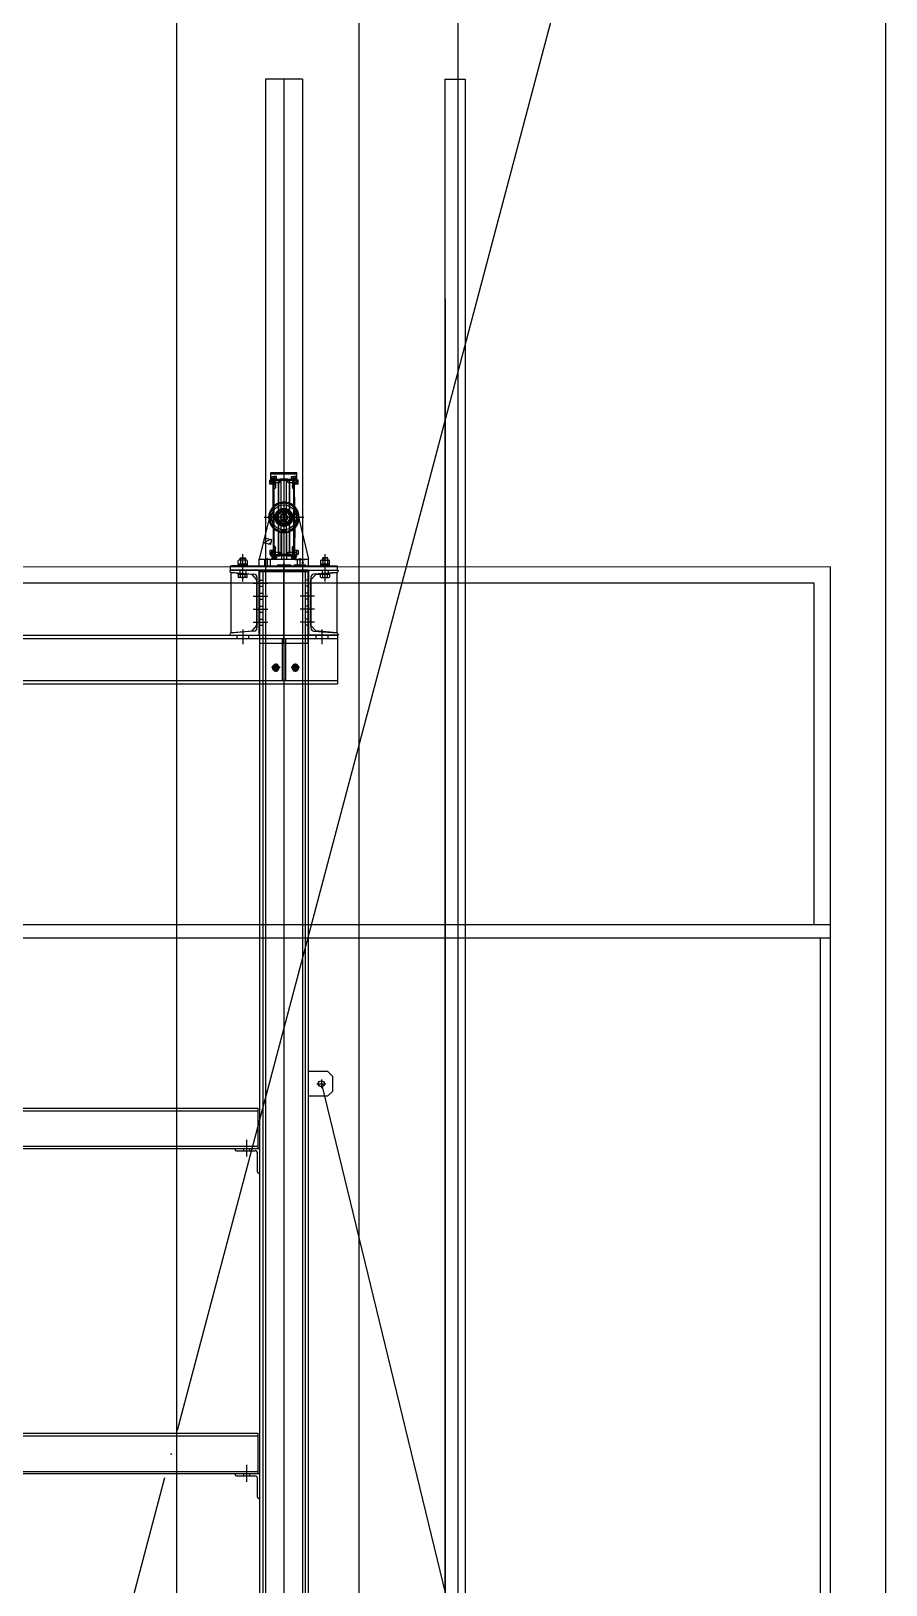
# Model space of a CAD drawing. Header units: millimetres. Extents: x 0 to 356400, y 0 to 68257.
# Drawn here: x 290612 to 293238, y 41548 to 46326 of the extents above; entities that cross this region are included whole.
import ezdxf

# ---------------------------------------------------------------- set-up
doc = ezdxf.new("R2010")
doc.units = ezdxf.units.MM
doc.header["$LTSCALE"] = 75
doc.linetypes.add('주단면도-1$0$CEN', pattern=[62, 60, -1, 0, -1])
for name, color, linetype in [('8', 8, 'Continuous'), ('주단면도-1$0$A-FLOR-OPEN-BELO', 6, '주단면도-1$0$CEN'), ('주단면도-1$0$A-ST-CONC', 2, 'Continuous')]:
    doc.layers.add(name, color=color, linetype=linetype)

# ---------------------------------------------------------------- blocks, each defined once
blk = doc.blocks.new('G$C90CD5245')
at = {"layer": '8', "linetype": 'Continuous'}
for p, q in [((4970.4, 22527.3), (4970.4, 7088.8, -51500)), ((5530.3, 22490.3, 0), (5530.3, 1241.5, -51449.9)), ((5835.3, 1222.8, -51500), (5835.3, 22490.3, 0)), ((5530.3, 22390.3, 0), (5530.3, 1241.5, 0)), ((5835.3, 1241.5, 0), (5835.3, 22390.3, 0)), ((5243.4, 17819.4, -51500), (5243.4, 12179.5, -51500)), ((5357.4, 17819.4, -51500), (5243.4, 17819.4, -51500)), ((5300.4, 17819.4, -51500), (5300.4, 12179.5, -51500)), ((5357.4, 17819.4, -51500), (5357.4, 12179.5, -51500)), ((5795.3, 17819.4, -51500), (5795.3, 10379.9, -51500)), ((5795.3, 17819.4, -51500), (5857.3, 17819.4, -51500)), ((5857.3, 17819.4, -51500), (5857.3, 10379.9, -51500)), ((5243.6, 17143.3, -51500), (5243.6, 208.6, -51500)), ((5300.6, 17143.3, -51500), (5300.6, 208.6, -51500)), ((5357.6, 17143.3, -51500), (5357.6, 208.6, -51500)), ((5795.4, 17143.3, -51500), (5795.4, 259.3, -51500)), ((5857.4, 17143.3, -51500), (5857.4, 259.3, -51500)), ((5256.7, 16573.6, -51500), (5256.9, 16585.6, -51500)), ((5260.4, 16585.6, -51500), (5256.9, 16585.6, -51500)), ((5260.4, 16589.4, -51500), (5260.4, 16609.4, -51500)), ((5260.4, 16609.4, -51500), (5340.4, 16609.4, -51500)), ((5260.4, 16605.6, -51500), (5340.4, 16605.6, -51500)), ((5260.4, 16578.6, -51500), (5260.4, 16589.4, -51500)), ((5260.4, 16589.4, -51500), (5287.9, 16589.4, -51500)), ((5261.9, 16585.6, -51500), (5260.4, 16585.6, -51500)), ((5260.4, 16585.6, -51500), (5287.9, 16585.6, -51500)), ((5270.4, 16590.4, -51500), (5261.9, 16590.4, -51500)), ((5261.9, 16589.4, -51500), (5261.9, 16590.4, -51500)), ((5270.4, 16589.4, -51500), (5261.9, 16589.4, -51500)), ((5270.3, 16585.6, -51500), (5261.9, 16585.6, -51500)), ((5261.9, 16585.6, -51500), (5261.9, 16578.6, -51500)), ((5263.5, 16592.4, -51500), (5263.5, 16597.4, -51500)), ((5263.5, 16597.4, -51500), (5270.4, 16597.4, -51500)), ((5263.5, 16592.4, -51500), (5270.4, 16592.4, -51500)), ((5263.7, 16590.4, -51500), (5263.7, 16592.4, -51500)), ((5265.4, 16585.6, -51500), (5265.4, 16589.4, -51500)), ((5266.4, 16589.4, -51500), (5266.4, 16573.6, -51500)), ((5266.4, 16585.6, -51500), (5266.4, 16573.6, -51500)), ((5267.4, 16585.6, -51500), (5267.4, 16573.6, -51500)), ((5270.4, 16585.6, -51500), (5270.3, 16585.6, -51500)), ((5270.3, 16585.6, -51500), (5270.3, 16578.6, -51500)), ((5270.4, 16592.4, -51500), (5270.4, 16597.4, -51500)), ((5270.4, 16592.4, -51500), (5270.4, 16597.4, -51500)), ((5277.4, 16597.4, -51500), (5270.4, 16597.4, -51500)), ((5270.4, 16569.3, -51500), (5270.4, 16594.5, -51500)), ((5277.4, 16592.4, -51500), (5270.4, 16592.4, -51500)), ((5278.9, 16590.4, -51500), (5270.4, 16590.4, -51500)), ((5278.9, 16589.4, -51500), (5270.4, 16589.4, -51500)), ((5270.4, 16578.6, -51500), (5270.4, 16585.6, -51500)), ((5270.4, 16585.6, -51500), (5283.4, 16585.6, -51500)), ((5273.4, 16585.6, -51500), (5273.4, 16572.5, -51500)), ((5274.4, 16589.4, -51500), (5274.4, 16572.4, -51500)), ((5274.4, 16585.6, -51500), (5274.4, 16572.6, -51500)), ((5275.4, 16585.6, -51500), (5275.4, 16589.4, -51500)), ((5277.2, 16590.4, -51500), (5277.2, 16592.4, -51500)), ((5277.4, 16592.4, -51500), (5277.4, 16597.4, -51500)), ((5278.9, 16589.4, -51500), (5278.9, 16590.4, -51500)), ((5317.4, 16585.6, -51500), (5283.4, 16585.6, -51500)), ((5283.4, 16585.6, -51500), (5283.4, 16578.6, -51500)), ((5283.4, 16585.6, -51500), (5287.9, 16585.6, -51500)), ((5283.4, 16578.6, -51500), (5283.4, 16585.6, -51500)), ((5287.9, 16578.6, -51500), (5287.9, 16589.4, -51500)), ((5312.9, 16589.4, -51500), (5287.9, 16589.4, -51500)), ((5287.9, 16585.6, -51500), (5292.4, 16585.6, -51500)), ((5312.9, 16585.6, -51500), (5287.9, 16585.6, -51500)), ((5292.4, 16585.6, -51500), (5308.4, 16585.6, -51500)), ((5292.4, 16357.6, -51500), (5292.4, 16585.6, -51500)), ((5294.4, 16605.6, -51500), (5294.4, 16609.4, -51500)), ((5300.4, 16605.2, -51500), (5300.4, 16609.8, -51500)), ((5306.4, 16605.6, -51500), (5306.4, 16609.4, -51500)), ((5308.4, 16585.6, -51500), (5312.9, 16585.6, -51500)), ((5308.4, 16357.6, -51500), (5308.4, 16585.6, -51500)), ((5312.9, 16589.4, -51500), (5340.4, 16589.4, -51500)), ((5312.9, 16578.6, -51500), (5312.9, 16589.4, -51500)), ((5312.9, 16585.6, -51500), (5317.4, 16585.6, -51500)), ((5312.9, 16585.6, -51500), (5340.4, 16585.6, -51500)), ((5317.4, 16585.6, -51500), (5330.4, 16585.6, -51500)), ((5317.4, 16585.6, -51500), (5317.4, 16578.6, -51500)), ((5317.4, 16578.6, -51500), (5317.4, 16585.6, -51500)), ((5330.4, 16590.4, -51500), (5321.9, 16590.4, -51500)), ((5321.9, 16589.4, -51500), (5321.9, 16590.4, -51500)), ((5330.4, 16589.4, -51500), (5321.9, 16589.4, -51500)), ((5323.5, 16592.4, -51500), (5323.5, 16597.4, -51500)), ((5323.5, 16597.4, -51500), (5330.4, 16597.4, -51500)), ((5323.5, 16592.4, -51500), (5330.4, 16592.4, -51500)), ((5323.7, 16590.4, -51500), (5323.7, 16592.4, -51500)), ((5325.4, 16585.6, -51500), (5325.4, 16589.4, -51500)), ((5326.4, 16589.4, -51500), (5326.4, 16572.4, -51500)), ((5326.4, 16585.6, -51500), (5326.4, 16572.6, -51500)), ((5327.4, 16585.6, -51500), (5327.4, 16572.5, -51500)), ((5337.4, 16597.4, -51500), (5330.4, 16597.4, -51500)), ((5330.4, 16592.4, -51500), (5330.4, 16597.4, -51500)), ((5330.4, 16592.4, -51500), (5330.4, 16597.4, -51500)), ((5330.4, 16569.3, -51500), (5330.4, 16594.5, -51500)), ((5337.4, 16592.4, -51500), (5330.4, 16592.4, -51500)), ((5338.9, 16590.4, -51500), (5330.4, 16590.4, -51500)), ((5338.9, 16589.4, -51500), (5330.4, 16589.4, -51500)), ((5330.4, 16585.6, -51500), (5330.6, 16585.6, -51500)), ((5330.4, 16578.6, -51500), (5330.4, 16585.6, -51500)), ((5338.9, 16585.6, -51500), (5330.6, 16585.6, -51500)), ((5330.6, 16585.6, -51500), (5330.6, 16578.6, -51500)), ((5333.4, 16585.6, -51500), (5333.4, 16573.6, -51500)), ((5334.4, 16589.4, -51500), (5334.4, 16573.6, -51500)), ((5334.4, 16585.6, -51500), (5334.4, 16573.6, -51500)), ((5335.4, 16585.6, -51500), (5335.4, 16589.4, -51500)), ((5337.2, 16590.4, -51500), (5337.2, 16592.4, -51500)), ((5337.4, 16592.4, -51500), (5337.4, 16597.4, -51500)), ((5338.9, 16589.4, -51500), (5338.9, 16590.4, -51500)), ((5338.9, 16585.6, -51500), (5338.9, 16578.6, -51500)), ((5340.4, 16585.6, -51500), (5338.9, 16585.6, -51500)), ((5340.4, 16589.4, -51500), (5340.4, 16609.4, -51500)), ((5340.4, 16578.6, -51500), (5340.4, 16589.4, -51500)), ((5343.9, 16585.6, -51500), (5340.4, 16585.6, -51500)), ((5344.2, 16573.6, -51500), (5343.9, 16585.6, -51500)), ((5261.9, 16573.6, -51500), (5256.7, 16573.6, -51500)), ((5260.4, 16578.6, -51500), (5287.9, 16578.6, -51500)), ((5261.9, 16578.6, -51500), (5261.9, 16573.6, -51500)), ((5270.3, 16573.6, -51500), (5261.9, 16573.6, -51500)), ((5266.4, 16573.6, -51500), (5266.4, 16572.4, -51500)), ((5266.4, 16572.4, -51500), (5274.4, 16572.4, -51500)), ((5266.4, 16572.4, -51500), (5267.4, 16571.4, -51500)), ((5266.4, 16572.4, -51500), (5269.4, 16572.4, -51500)), ((5267, 16499.4, -51500), (5267.7, 16571.4, -51500)), ((5267.4, 16571.4, -51500), (5269.4, 16571.4, -51500)), ((5267.7, 16571.4, -51500), (5267.8, 16573.6, -51500)), ((5268.7, 16568.6, -51500), (5268.7, 16565.6, -51500)), ((5268.9, 16573.5, -51500), (5268.9, 16573.6, -51500)), ((5269.2, 16560.6, -51500), (5269, 16560.6, -51500)), ((5269.2, 16573.5, -51500), (5269.2, 16573.6, -51500)), ((5269.2, 16560.6, -51500), (5271.2, 16560.6, -51500)), ((5269.4, 16572.4, -51500), (5274.4, 16572.4, -51500)), ((5269.4, 16571.4, -51500), (5273.4, 16571.4, -51500)), ((5269.5, 16565.6, -51500), (5269.5, 16568.6, -51500)), ((5270.3, 16578.6, -51500), (5270.3, 16573.6, -51500)), ((5270.4, 16364.6, -51500), (5270.4, 16578.6, -51500)), ((5272.8, 16572.6, -51500), (5274.4, 16572.6, -51500)), ((5272.8, 16572.6, -51500), (5274.4, 16572.6, -51500)), ((5272.8, 16572.6, -51500), (5273.2, 16572.6, -51500)), ((5273.2, 16572.6, -51500), (5273.4, 16572.6, -51500)), ((5273.4, 16572.6, -51500), (5273.4, 16572.6, -51500)), ((5274.4, 16572.4, -51500), (5273.4, 16571.4, -51500)), ((5273.5, 16572.4, -51500), (5274.4, 16572.6, -51500)), ((5274.3, 16568.6, -51500), (5274.3, 16565.6, -51500)), ((5283.4, 16578.6, -51500), (5283.4, 16364.6, -51500)), ((5283.4, 16364.6, -51500), (5283.4, 16578.6, -51500)), ((5312.9, 16578.6, -51500), (5340.4, 16578.6, -51500)), ((5317.4, 16578.6, -51500), (5317.4, 16364.6, -51500)), ((5317.4, 16364.6, -51500), (5317.4, 16578.6, -51500)), ((5326.4, 16572.6, -51500), (5328.1, 16572.6, -51500)), ((5326.4, 16572.6, -51500), (5328.1, 16572.6, -51500)), ((5327.4, 16572.4, -51500), (5326.4, 16572.6, -51500)), ((5326.4, 16572.4, -51500), (5331.5, 16572.4, -51500)), ((5326.4, 16572.4, -51500), (5327.4, 16571.4, -51500)), ((5326.4, 16572.4, -51500), (5334.4, 16572.4, -51500)), ((5326.6, 16565.6, -51500), (5326.6, 16568.6, -51500)), ((5327.4, 16572.6, -51500), (5327.6, 16572.6, -51500)), ((5327.4, 16571.4, -51500), (5331.5, 16571.4, -51500)), ((5327.5, 16572.6, -51500), (5327.7, 16572.6, -51500)), ((5327.7, 16572.6, -51500), (5328.1, 16572.6, -51500)), ((5331.7, 16560.6, -51500), (5329.7, 16560.6, -51500)), ((5330.4, 16364.6, -51500), (5330.4, 16578.6, -51500)), ((5330.6, 16578.6, -51500), (5330.6, 16573.6, -51500)), ((5338.9, 16573.6, -51500), (5330.6, 16573.6, -51500)), ((5331.4, 16565.6, -51500), (5331.4, 16568.6, -51500)), ((5331.5, 16572.4, -51500), (5334.4, 16572.4, -51500)), ((5331.5, 16571.4, -51500), (5333.4, 16571.4, -51500)), ((5331.7, 16573.5, -51500), (5331.7, 16573.6, -51500)), ((5331.7, 16560.6, -51500), (5331.9, 16560.6, -51500)), ((5331.9, 16573.5, -51500), (5332, 16573.5, -51500)), ((5332, 16573.5, -51500), (5332, 16573.6, -51500)), ((5332.2, 16568.6, -51500), (5332.2, 16565.6, -51500)), ((5333.2, 16571.4, -51500), (5333.1, 16573.6, -51500)), ((5333.9, 16499.4, -51500), (5333.2, 16571.4, -51500)), ((5334.4, 16572.4, -51500), (5333.4, 16571.4, -51500)), ((5334.4, 16573.6, -51500), (5334.4, 16572.4, -51500)), ((5338.9, 16578.6, -51500), (5338.9, 16573.6, -51500)), ((5344.2, 16573.6, -51500), (5338.9, 16573.6, -51500)), ((5266.9, 16443.9, -51500), (5266.9, 16499.4, -51500)), ((5266.9, 16499.4, -51500), (5267, 16499.4, -51500)), ((5276.6, 16485.4, -51500), (5288.5, 16492.2, -51500)), ((5288.5, 16492.2, -51500), (5300.4, 16499.1, -51500)), ((5306, 16487.6, -51500), (5294.9, 16487.6, -51500)), ((5296.5, 16485.8, -51500), (5298.3, 16482.1, -51500)), ((5298.2, 16486.6, -51500), (5299.9, 16482.8, -51500)), ((5300.4, 16532.7, -51500), (5300.4, 16410.5, -51500)), ((5300.4, 16499.1, -51500), (5312.4, 16492.2, -51500)), ((5300.4, 16497.6, -51500), (5300.4, 16445.6, -51500)), ((5300.4, 16496.3, -51500), (5300.4, 16446.9, -51500)), ((5300.4, 16493.2, -51500), (5300.4, 16482, -51500)), ((5302.7, 16486.6, -51500), (5301, 16482.8, -51500)), ((5304.4, 16485.8, -51500), (5302.6, 16482.1, -51500)), ((5312.4, 16492.2, -51500), (5324.3, 16485.4, -51500)), ((5333.9, 16443.9, -51500), (5333.9, 16499.4, -51500)), ((5333.9, 16499.4, -51500), (5333.9, 16499.4, -51500)), ((5254, 16464.6, -51500), (5224.4, 16343.6, -51500)), ((5361.5, 16471.6, -51500), (5239.3, 16471.6, -51500)), ((5258.1, 16481.6, -51500), (5254, 16464.6, -51500)), ((5258.1, 16481.6, -51500), (5258.1, 16481.6, -51500)), ((5267, 16443.8, -51500), (5266.9, 16443.9, -51500)), ((5267, 16443.8, -51500), (5267.7, 16371.8, -51500)), ((5326.4, 16471.6, -51500), (5274.4, 16471.6, -51500)), ((5325.1, 16471.6, -51500), (5275.7, 16471.6, -51500)), ((5276.6, 16471.6, -51500), (5276.6, 16485.4, -51500)), ((5276.6, 16457.9, -51500), (5276.6, 16471.6, -51500)), ((5276.6, 16457.9, -51500), (5288.5, 16451, -51500)), ((5288.5, 16451, -51500), (5300.4, 16444.1, -51500)), ((5297.8, 16460.8, -51500), (5294.2, 16459.8, -51500)), ((5294.2, 16459.8, -51500), (5294.6, 16458.4, -51500)), ((5294.6, 16458.4, -51500), (5294.7, 16458.1, -51500)), ((5298.2, 16459, -51500), (5294.7, 16458.1, -51500)), ((5298.6, 16480.3, -51500), (5298.6, 16461.9, -51500)), ((5298.7, 16461.8, -51500), (5298.7, 16481.5, -51500)), ((5300.4, 16459.6, -51500), (5300.4, 16483.6, -51500)), ((5300.4, 16444.1, -51500), (5312.4, 16451, -51500)), ((5302.2, 16461.8, -51500), (5302.2, 16481.5, -51500)), ((5302.2, 16480.3, -51500), (5302.2, 16461.9, -51500)), ((5302.7, 16459, -51500), (5306.2, 16458.1, -51500)), ((5303.1, 16460.8, -51500), (5306.7, 16459.8, -51500)), ((5306.3, 16458.4, -51500), (5306.2, 16458.1, -51500)), ((5306.7, 16459.8, -51500), (5306.3, 16458.4, -51500)), ((5312.4, 16451, -51500), (5324.3, 16457.9, -51500)), ((5324.3, 16471.6, -51500), (5324.3, 16485.4, -51500)), ((5324.3, 16457.9, -51500), (5324.3, 16471.6, -51500)), ((5333.9, 16443.8, -51500), (5333.2, 16371.8, -51500)), ((5333.9, 16443.8, -51500), (5333.9, 16443.9, -51500)), ((5342.8, 16481.6, -51500), (5342.8, 16481.6, -51500)), ((5342.8, 16481.6, -51500), (5346.9, 16464.6, -51500)), ((5346.9, 16464.6, -51500), (5376.4, 16343.6, -51500)), ((5240.1, 16408, -51500), (5236.6, 16393.4, -51500)), ((5259.5, 16387.8, -51500), (5236.6, 16393.4, -51500)), ((5238.7, 16392.9, -51500), (5257.5, 16403.7, -51500)), ((5239.4, 16404.8, -51500), (5243.4, 16407.2, -51500)), ((5263.1, 16402.4, -51500), (5240.1, 16408, -51500)), ((5252.8, 16389.4, -51500), (5261.1, 16394.3, -51500)), ((5259.5, 16387.8, -51500), (5263.1, 16402.4, -51500)), ((5292.9, 16430.3, -51500), (5292.9, 16431.7, -51500)), ((5292.9, 16428.8, -51500), (5292.9, 16430.3, -51500)), ((5292.9, 16428.8, -51500), (5292.9, 16343.6, -51500)), ((5300.4, 16398.3, -51500), (5300.4, 12047.2, -51500)), ((5307.9, 16430.3, -51500), (5307.9, 16431.7, -51500)), ((5307.9, 16428.8, -51500), (5307.9, 16430.3, -51500)), ((5307.9, 16428.8, -51500), (5307.9, 16343.6, -51500)), ((5165.9, 16345.8, -51500), (5167, 16346.8, -51500)), ((5165.9, 16340.5, -51500), (5165.9, 16345.8, -51500)), ((5165.9, 16345.8, -51500), (5181.9, 16345.8, -51500)), ((5167, 16346.8, -51500), (5167, 16340.5, -51500)), ((5167, 16346.8, -51500), (5180.9, 16346.8, -51500)), ((5173.9, 16274.6, -51500), (5173.9, 16358.7, -51500)), ((5180.9, 16346.8, -51500), (5181.9, 16345.8, -51500)), ((5180.9, 16346.8, -51500), (5180.9, 16340.5, -51500)), ((5181.9, 16345.8, -51500), (5181.9, 16340.5, -51500)), ((5224.4, 16343.6, -51500), (5292.9, 16343.6, -51500)), ((5224.4, 16321.6, -51500), (5224.4, 16343.6, -51500)), ((5235.4, 16342.6, -51500), (5235.4, 16343.6, -51500)), ((5235.4, 16342.6, -51500), (5235.4, 16343.6, -51500)), ((5250.4, 16342.6, -51500), (5235.4, 16342.6, -51500)), ((5241.9, 16321.6, -51500), (5241.9, 16342.6, -51500)), ((5241.9, 16321.6, -51500), (5241.9, 16342.6, -51500)), ((5250.4, 16319.4, -51500), (5250.4, 16345.8, -51500)), ((5265.4, 16342.6, -51500), (5250.4, 16342.6, -51500)), ((5256.7, 16369.6, -51500), (5256.9, 16357.6, -51500)), ((5261.9, 16369.6, -51500), (5256.7, 16369.6, -51500)), ((5260.4, 16357.6, -51500), (5256.9, 16357.6, -51500)), ((5258.9, 16321.6, -51500), (5258.9, 16342.6, -51500)), ((5258.9, 16321.6, -51500), (5258.9, 16342.6, -51500)), ((5260.4, 16364.6, -51500), (5287.9, 16364.6, -51500)), ((5260.4, 16353.8, -51500), (5260.4, 16364.6, -51500)), ((5261.9, 16357.6, -51500), (5260.4, 16357.6, -51500)), ((5260.4, 16357.6, -51500), (5287.9, 16357.6, -51500)), ((5260.4, 16353.8, -51500), (5287.9, 16353.8, -51500)), ((5270.3, 16369.6, -51500), (5261.9, 16369.6, -51500)), ((5261.9, 16369.6, -51500), (5261.9, 16364.6, -51500)), ((5261.9, 16364.6, -51500), (5261.9, 16357.6, -51500)), ((5270.3, 16357.6, -51500), (5261.9, 16357.6, -51500)), ((5261.9, 16353.8, -51500), (5261.9, 16352.8, -51500)), ((5261.9, 16353.8, -51500), (5270.4, 16353.8, -51500)), ((5261.9, 16352.8, -51500), (5270.4, 16352.8, -51500)), ((5263.5, 16350.8, -51500), (5270.4, 16350.8, -51500)), ((5263.5, 16350.8, -51500), (5263.5, 16345.8, -51500)), ((5263.5, 16345.8, -51500), (5270.4, 16345.8, -51500)), ((5263.7, 16352.8, -51500), (5263.7, 16350.8, -51500)), ((5265.4, 16353.8, -51500), (5265.4, 16357.6, -51500)), ((5265.4, 16342.6, -51500), (5265.4, 16343.6, -51500)), ((5265.4, 16342.6, -51500), (5265.4, 16343.6, -51500)), ((5266.4, 16370.8, -51500), (5267.4, 16371.8, -51500)), ((5266.4, 16369.6, -51500), (5266.4, 16370.8, -51500)), ((5269.4, 16370.8, -51500), (5266.4, 16370.8, -51500)), ((5274.4, 16370.8, -51500), (5266.4, 16370.8, -51500)), ((5266.4, 16357.6, -51500), (5266.4, 16369.6, -51500)), ((5266.4, 16353.8, -51500), (5266.4, 16369.6, -51500)), ((5269.4, 16371.8, -51500), (5267.4, 16371.8, -51500)), ((5267.4, 16357.6, -51500), (5267.4, 16369.6, -51500)), ((5267.7, 16371.8, -51500), (5267.8, 16369.6, -51500)), ((5268.7, 16377.6, -51500), (5268.7, 16374.6, -51500)), ((5268.9, 16369.7, -51500), (5269, 16369.8, -51500)), ((5268.9, 16369.6, -51500), (5268.9, 16369.7, -51500)), ((5269.2, 16382.6, -51500), (5269, 16382.6, -51500)), ((5269.2, 16382.6, -51500), (5271.2, 16382.6, -51500)), ((5269.2, 16369.6, -51500), (5269.2, 16369.8, -51500)), ((5273.4, 16371.8, -51500), (5269.4, 16371.8, -51500)), ((5274.4, 16370.8, -51500), (5269.4, 16370.8, -51500)), ((5269.5, 16374.6, -51500), (5269.5, 16377.6, -51500)), ((5270.3, 16364.6, -51500), (5270.3, 16369.6, -51500)), ((5270.3, 16357.6, -51500), (5270.3, 16364.6, -51500)), ((5270.4, 16357.6, -51500), (5270.3, 16357.6, -51500)), ((5270.4, 16373.9, -51500), (5270.4, 16348.7, -51500)), ((5270.4, 16357.6, -51500), (5270.4, 16364.6, -51500)), ((5270.4, 16357.6, -51500), (5283.4, 16357.6, -51500)), ((5270.4, 16353.8, -51500), (5278.9, 16353.8, -51500)), ((5270.4, 16352.8, -51500), (5278.9, 16352.8, -51500)), ((5277.4, 16350.8, -51500), (5270.4, 16350.8, -51500)), ((5270.4, 16350.8, -51500), (5270.4, 16345.8, -51500)), ((5270.4, 16350.8, -51500), (5270.4, 16345.8, -51500)), ((5277.4, 16345.8, -51500), (5270.4, 16345.8, -51500)), ((5274.4, 16370.6, -51500), (5272.8, 16370.6, -51500)), ((5272.8, 16370.6, -51500), (5273.2, 16370.6, -51500)), ((5274.4, 16370.6, -51500), (5272.8, 16370.6, -51500)), ((5273.4, 16370.6, -51500), (5273.2, 16370.6, -51500)), ((5273.2, 16370.6, -51500), (5273.4, 16370.6, -51500)), ((5274.4, 16370.8, -51500), (5273.4, 16371.8, -51500)), ((5273.4, 16357.6, -51500), (5273.4, 16370.8, -51500)), ((5273.5, 16370.8, -51500), (5274.4, 16370.6, -51500)), ((5274.3, 16377.6, -51500), (5274.3, 16374.6, -51500)), ((5274.4, 16353.8, -51500), (5274.4, 16370.8, -51500)), ((5274.4, 16357.6, -51500), (5274.4, 16370.6, -51500)), ((5275.4, 16353.8, -51500), (5275.4, 16357.6, -51500)), ((5277.2, 16352.8, -51500), (5277.2, 16350.8, -51500)), ((5277.4, 16350.8, -51500), (5277.4, 16345.8, -51500)), ((5278.9, 16353.8, -51500), (5278.9, 16352.8, -51500)), ((5283.4, 16364.6, -51500), (5283.4, 16357.6, -51500)), ((5283.4, 16357.6, -51500), (5283.4, 16364.6, -51500)), ((5317.4, 16357.6, -51500), (5283.4, 16357.6, -51500)), ((5283.4, 16357.6, -51500), (5287.9, 16357.6, -51500)), ((5287.9, 16353.8, -51500), (5287.9, 16364.6, -51500)), ((5287.9, 16357.6, -51500), (5292.4, 16357.6, -51500)), ((5312.9, 16357.6, -51500), (5287.9, 16357.6, -51500)), ((5312.9, 16353.8, -51500), (5287.9, 16353.8, -51500)), ((5292.4, 16357.6, -51500), (5308.4, 16357.6, -51500)), ((5292.9, 16343.6, -51500), (5307.9, 16343.6, -51500)), ((5307.9, 16343.6, -51500), (5376.4, 16343.6, -51500)), ((5308.4, 16357.6, -51500), (5312.9, 16357.6, -51500)), ((5312.9, 16353.8, -51500), (5312.9, 16364.6, -51500)), ((5312.9, 16364.6, -51500), (5340.4, 16364.6, -51500)), ((5312.9, 16357.6, -51500), (5317.4, 16357.6, -51500)), ((5312.9, 16357.6, -51500), (5340.4, 16357.6, -51500)), ((5312.9, 16353.8, -51500), (5340.4, 16353.8, -51500)), ((5317.4, 16364.6, -51500), (5317.4, 16357.6, -51500)), ((5317.4, 16357.6, -51500), (5317.4, 16364.6, -51500)), ((5317.4, 16357.6, -51500), (5330.4, 16357.6, -51500)), ((5321.9, 16353.8, -51500), (5330.4, 16353.8, -51500)), ((5321.9, 16353.8, -51500), (5321.9, 16352.8, -51500)), ((5321.9, 16352.8, -51500), (5330.4, 16352.8, -51500)), ((5323.5, 16350.8, -51500), (5330.4, 16350.8, -51500)), ((5323.5, 16350.8, -51500), (5323.5, 16345.8, -51500)), ((5323.5, 16345.8, -51500), (5330.4, 16345.8, -51500)), ((5323.7, 16352.8, -51500), (5323.7, 16350.8, -51500)), ((5325.4, 16353.8, -51500), (5325.4, 16357.6, -51500)), ((5326.4, 16370.8, -51500), (5327.4, 16371.8, -51500)), ((5327.4, 16370.8, -51500), (5326.4, 16370.6, -51500)), ((5326.4, 16353.8, -51500), (5326.4, 16370.8, -51500)), ((5331.5, 16370.8, -51500), (5326.4, 16370.8, -51500)), ((5334.4, 16370.8, -51500), (5326.4, 16370.8, -51500)), ((5328.1, 16370.6, -51500), (5326.4, 16370.6, -51500)), ((5326.4, 16357.6, -51500), (5326.4, 16370.6, -51500)), ((5328.1, 16370.6, -51500), (5326.4, 16370.6, -51500)), ((5326.6, 16374.6, -51500), (5326.6, 16377.6, -51500)), ((5331.5, 16371.8, -51500), (5327.4, 16371.8, -51500)), ((5327.4, 16357.6, -51500), (5327.4, 16370.8, -51500)), ((5327.5, 16370.6, -51500), (5327.4, 16370.6, -51500)), ((5327.5, 16370.6, -51500), (5327.7, 16370.6, -51500)), ((5327.7, 16370.6, -51500), (5328.1, 16370.6, -51500)), ((5331.7, 16382.6, -51500), (5329.7, 16382.6, -51500)), ((5330.4, 16373.9, -51500), (5330.4, 16348.7, -51500)), ((5330.4, 16357.6, -51500), (5330.4, 16364.6, -51500)), ((5330.4, 16357.6, -51500), (5330.6, 16357.6, -51500)), ((5330.4, 16353.8, -51500), (5338.9, 16353.8, -51500)), ((5330.4, 16352.8, -51500), (5338.9, 16352.8, -51500)), ((5330.4, 16350.8, -51500), (5330.4, 16345.8, -51500)), ((5337.4, 16350.8, -51500), (5330.4, 16350.8, -51500)), ((5330.4, 16350.8, -51500), (5330.4, 16345.8, -51500)), ((5337.4, 16345.8, -51500), (5330.4, 16345.8, -51500)), ((5330.6, 16364.6, -51500), (5330.6, 16369.6, -51500)), ((5338.9, 16369.6, -51500), (5330.6, 16369.6, -51500)), ((5330.6, 16357.6, -51500), (5330.6, 16364.6, -51500)), ((5338.9, 16357.6, -51500), (5330.6, 16357.6, -51500)), ((5331.4, 16374.6, -51500), (5331.4, 16377.6, -51500)), ((5333.4, 16371.8, -51500), (5331.5, 16371.8, -51500)), ((5334.4, 16370.8, -51500), (5331.5, 16370.8, -51500)), ((5331.7, 16382.6, -51500), (5331.9, 16382.6, -51500)), ((5331.7, 16369.6, -51500), (5331.7, 16369.8, -51500)), ((5332, 16369.6, -51500), (5332, 16369.7, -51500)), ((5332.2, 16377.6, -51500), (5332.2, 16374.6, -51500)), ((5333.2, 16371.8, -51500), (5333.1, 16369.6, -51500)), ((5334.4, 16370.8, -51500), (5333.4, 16371.8, -51500)), ((5333.4, 16357.6, -51500), (5333.4, 16369.6, -51500)), ((5334.4, 16369.6, -51500), (5334.4, 16370.8, -51500)), ((5334.4, 16357.6, -51500), (5334.4, 16369.6, -51500)), ((5334.4, 16353.8, -51500), (5334.4, 16369.6, -51500)), ((5335.4, 16353.8, -51500), (5335.4, 16357.6, -51500)), ((5335.4, 16343.6, -51500), (5335.4, 16342.6, -51500)), ((5335.4, 16343.6, -51500), (5335.4, 16342.6, -51500)), ((5335.4, 16342.6, -51500), (5350.4, 16342.6, -51500)), ((5337.2, 16352.8, -51500), (5337.2, 16350.8, -51500)), ((5337.4, 16350.8, -51500), (5337.4, 16345.8, -51500)), ((5338.9, 16369.6, -51500), (5338.9, 16364.6, -51500)), ((5344.2, 16369.6, -51500), (5338.9, 16369.6, -51500)), ((5338.9, 16364.6, -51500), (5338.9, 16357.6, -51500)), ((5340.4, 16357.6, -51500), (5338.9, 16357.6, -51500)), ((5338.9, 16353.8, -51500), (5338.9, 16352.8, -51500)), ((5340.4, 16353.8, -51500), (5340.4, 16364.6, -51500)), ((5343.9, 16357.6, -51500), (5340.4, 16357.6, -51500)), ((5341.9, 16321.6, -51500), (5341.9, 16342.6, -51500)), ((5341.9, 16321.6, -51500), (5341.9, 16342.6, -51500)), ((5344.2, 16369.6, -51500), (5343.9, 16357.6, -51500)), ((5350.4, 16319.4, -51500), (5350.4, 16345.8, -51500)), ((5350.4, 16342.6, -51500), (5365.4, 16342.6, -51500)), ((5358.9, 16321.6, -51500), (5358.9, 16342.6, -51500)), ((5358.9, 16321.6, -51500), (5358.9, 16342.6, -51500)), ((5365.4, 16343.6, -51500), (5365.4, 16342.6, -51500)), ((5365.4, 16343.6, -51500), (5365.4, 16342.6, -51500)), ((5376.4, 16321.6, -51500), (5376.4, 16343.6, -51500)), ((5420, 16346.8, -51500), (5418.9, 16345.8, -51500)), ((5418.9, 16345.8, -51500), (5418.9, 16340.5, -51500)), ((5434.9, 16345.8, -51500), (5418.9, 16345.8, -51500)), ((5420, 16346.8, -51500), (5420, 16340.5, -51500)), ((5433.9, 16346.8, -51500), (5420, 16346.8, -51500)), ((5426.9, 16274.6, -51500), (5426.9, 16358.7, -51500)), ((5433.9, 16346.8, -51500), (5433.9, 16340.5, -51500)), ((5434.9, 16345.8, -51500), (5433.9, 16346.8, -51500)), ((5434.9, 16340.5, -51500), (5434.9, 16345.8, -51500)), ((6979.4, 16319.1, -51500), (2031.6, 16318.7, -51500)), ((5223.9, 16309.6, -51500), (5133.9, 16309.6, -51500)), ((5133.9, 16309.6, -51500), (5133.9, 16307.2, -51500)), ((5138.5, 16302.2, -51500), (5208.3, 16297.4, -51500)), ((5140.4, 16321.6, -51500), (5140.4, 16323.5, -51500)), ((5140.4, 16323.5, -51500), (5188.9, 16323.5, -51500)), ((5158.9, 16296.8, -51500), (5158.9, 16301.2, -51500)), ((5188.9, 16296.8, -51500), (5158.9, 16296.8, -51500)), ((5161.9, 16340.5, -51500), (5160.1, 16339.4, -51500)), ((5160.1, 16327.5, -51500), (5160.1, 16339.4, -51500)), ((5187.8, 16327.5, -51500), (5160.1, 16327.5, -51500)), ((5187.8, 16296.8, -51500), (5160.1, 16296.8, -51500)), ((5160.1, 16296.8, -51500), (5160.1, 16287.9, -51500)), ((5160.6, 16327.5, -51500), (5187.2, 16327.5, -51500)), ((5160.6, 16323.5, -51500), (5160.6, 16327.5, -51500)), ((5187.2, 16323.5, -51500), (5160.6, 16323.5, -51500)), ((5160.6, 16296.8, -51500), (5187.2, 16296.8, -51500)), ((5185.9, 16340.5, -51500), (5161.9, 16340.5, -51500)), ((5164.9, 16323.5, -51500), (5164.9, 16321.6, -51500)), ((5164.9, 16309.4, -51500), (5164.9, 16300.6, -51500)), ((5164.9, 16296.8, -51500), (5164.9, 16300.6, -51500)), ((5165.8, 16327.5, -51500), (5165.8, 16323.5, -51500)), ((5167, 16339.4, -51500), (5167, 16327.5, -51500)), ((5167, 16287.9, -51500), (5167, 16296.8, -51500)), ((5171.3, 16327.5, -51500), (5175.3, 16323.5, -51500)), ((5172.6, 16327.5, -51500), (5176.6, 16323.5, -51500)), ((5180.9, 16339.4, -51500), (5180.9, 16327.5, -51500)), ((5180.9, 16287.9, -51500), (5180.9, 16296.8, -51500)), ((5182, 16327.5, -51500), (5182, 16323.5, -51500)), ((5182.9, 16323.5, -51500), (5182.9, 16321.6, -51500)), ((5182.9, 16309.4, -51500), (5182.9, 16299.1, -51500)), ((5182.9, 16296.8, -51500), (5182.9, 16299.1, -51500)), ((5187.8, 16339.4, -51500), (5185.9, 16340.5, -51500)), ((5187.2, 16327.5, -51500), (5187.2, 16323.5, -51500)), ((5187.8, 16339.4, -51500), (5187.8, 16327.5, -51500)), ((5187.8, 16287.9, -51500), (5187.8, 16296.8, -51500)), ((5188.9, 16323.5, -51500), (5188.9, 16321.6, -51500)), ((5188.9, 16298.5, -51500), (5188.9, 16296.8, -51500)), ((5223.9, 16109.6, -51500), (5223.9, 16309.6, -51500)), ((5224.4, 16321.6, -51500), (5280.4, 16321.6, -51500)), ((5225.4, 16309.6, -51500), (5225.4, 12080, -51500)), ((5375.4, 16309.6, -51500), (5225.4, 16309.6, -51500)), ((5375.4, 16304.6, -51500), (5225.4, 16304.6, -51500)), ((5225.4, 16304.6, -51500), (5225.4, 16084.6, -51500)), ((5235.4, 16309.6, -51500), (5235.4, 12080, -51500)), ((5280.4, 16325.6, -51500), (5280.4, 16321.6, -51500)), ((5280.4, 16325.6, -51500), (5320.4, 16325.6, -51500)), ((5320.4, 16321.6, -51500), (5280.4, 16321.6, -51500)), ((5300.4, 16085.9, -51500), (5300.4, 16331.3, -51500)), ((5320.4, 16325.6, -51500), (5320.4, 16321.6, -51500)), ((5320.4, 16321.6, -51500), (5376.4, 16321.6, -51500)), ((5330.4, 16325.6, -51500), (5368, 16325.6, -51500)), ((5365.4, 16309.6, -51500), (5365.4, 12080, -51500)), ((5375.4, 16309.6, -51500), (5375.4, 12080, -51500)), ((5375.4, 16084.6, -51500), (5375.4, 16304.6, -51500)), ((5376.9, 16109.6, -51500), (5376.9, 16309.6, -51500)), ((5376.9, 16309.6, -51500), (5466.9, 16309.6, -51500)), ((5462.4, 16302.2, -51500), (5392.6, 16297.4, -51500)), ((5441.9, 16323.5, -51500), (5411.9, 16323.5, -51500)), ((5411.9, 16323.5, -51500), (5411.9, 16321.6, -51500)), ((5411.9, 16298.5, -51500), (5411.9, 16296.8, -51500)), ((5411.9, 16296.8, -51500), (5441.9, 16296.8, -51500)), ((5413.1, 16339.4, -51500), (5414.9, 16340.5, -51500)), ((5413.1, 16339.4, -51500), (5413.1, 16327.5, -51500)), ((5413.1, 16327.5, -51500), (5440.8, 16327.5, -51500)), ((5413.1, 16296.8, -51500), (5440.8, 16296.8, -51500)), ((5413.1, 16287.9, -51500), (5413.1, 16296.8, -51500)), ((5413.6, 16327.5, -51500), (5413.6, 16323.5, -51500)), ((5440.2, 16327.5, -51500), (5413.6, 16327.5, -51500)), ((5413.6, 16323.5, -51500), (5440.2, 16323.5, -51500)), ((5440.2, 16296.8, -51500), (5413.6, 16296.8, -51500)), ((5414.9, 16340.5, -51500), (5438.9, 16340.5, -51500)), ((5417.9, 16323.5, -51500), (5417.9, 16321.6, -51500)), ((5417.9, 16309.4, -51500), (5417.9, 16299.1, -51500)), ((5417.9, 16296.8, -51500), (5417.9, 16299.1, -51500)), ((5418.8, 16327.5, -51500), (5418.8, 16323.5, -51500)), ((5420, 16339.4, -51500), (5420, 16327.5, -51500)), ((5420, 16287.9, -51500), (5420, 16296.8, -51500)), ((5428.3, 16327.5, -51500), (5424.3, 16323.5, -51500)), ((5429.6, 16327.5, -51500), (5425.6, 16323.5, -51500)), ((5433.9, 16339.4, -51500), (5433.9, 16327.5, -51500)), ((5433.9, 16287.9, -51500), (5433.9, 16296.8, -51500)), ((5435, 16327.5, -51500), (5435, 16323.5, -51500)), ((5435.9, 16323.5, -51500), (5435.9, 16321.6, -51500)), ((5435.9, 16309.4, -51500), (5435.9, 16300.6, -51500)), ((5435.9, 16296.8, -51500), (5435.9, 16300.6, -51500)), ((5438.9, 16340.5, -51500), (5440.8, 16339.4, -51500)), ((5440.2, 16323.5, -51500), (5440.2, 16327.5, -51500)), ((5440.8, 16327.5, -51500), (5440.8, 16339.4, -51500)), ((5440.8, 16296.8, -51500), (5440.8, 16287.9, -51500)), ((5441.9, 16321.6, -51500), (5441.9, 16323.5, -51500)), ((5441.9, 16296.8, -51500), (5441.9, 16301.2, -51500)), ((5466.9, 16309.6, -51500), (5466.9, 16307.2, -51500)), ((6979.4, 15219.1, -51500), (6979.4, 16319.1, -51500)), ((6929.4, 16269.1, -51500), (2081.6, 16268.7, -51500)), ((5161.9, 16286.8, -51500), (5160.1, 16287.9, -51500)), ((5185.9, 16286.8, -51500), (5161.9, 16286.8, -51500)), ((5187.8, 16287.9, -51500), (5185.9, 16286.8, -51500)), ((5206.1, 16269.6, -51500), (5250.7, 16269.6, -51500)), ((5217.4, 16287.5, -51500), (5217.4, 16131.8, -51500)), ((5225.4, 16278.6, -51500), (5235.4, 16278.6, -51500)), ((5225.4, 16260.6, -51500), (5235.4, 16260.6, -51500)), ((5394.8, 16269.6, -51500), (5350.2, 16269.6, -51500)), ((5375.4, 16278.6, -51500), (5365.4, 16278.6, -51500)), ((5375.4, 16260.6, -51500), (5365.4, 16260.6, -51500)), ((5383.4, 16287.5, -51500), (5383.4, 16131.8, -51500)), ((5413.1, 16287.9, -51500), (5414.9, 16286.8, -51500)), ((5414.9, 16286.8, -51500), (5438.9, 16286.8, -51500)), ((5438.9, 16286.8, -51500), (5440.8, 16287.9, -51500)), ((6929.4, 15219.1, -51500), (6929.4, 16269.1, -51500)), ((5206.1, 16229.6, -51500), (5250.7, 16229.6, -51500)), ((5225.4, 16238.6, -51500), (5235.4, 16238.6, -51500)), ((5225.4, 16220.6, -51500), (5235.4, 16220.6, -51500)), ((5394.8, 16229.6, -51500), (5350.2, 16229.6, -51500)), ((5375.4, 16238.6, -51500), (5365.4, 16238.6, -51500)), ((5375.4, 16220.6, -51500), (5365.4, 16220.6, -51500)), ((5206.1, 16189.6, -51500), (5250.7, 16189.6, -51500)), ((5225.4, 16198.6, -51500), (5235.4, 16198.6, -51500)), ((5225.4, 16180.6, -51500), (5235.4, 16180.6, -51500)), ((5225.4, 16158.6, -51500), (5235.4, 16158.6, -51500)), ((5394.8, 16189.6, -51500), (5350.2, 16189.6, -51500)), ((5375.4, 16198.6, -51500), (5365.4, 16198.6, -51500)), ((5375.4, 16180.6, -51500), (5365.4, 16180.6, -51500)), ((5375.4, 16158.6, -51500), (5365.4, 16158.6, -51500)), ((3035.4, 16109.6, -51500), (5465.4, 16109.6, -51500)), ((5133.9, 16112, -51500), (5133.9, 16109.6, -51500)), ((5133.9, 16109.6, -51500), (5223.9, 16109.6, -51500)), ((5208.3, 16121.8, -51500), (5138.5, 16117, -51500)), ((5155.9, 16109.6, -51500), (5155.9, 16099.6, -51500)), ((5173.9, 16127.2, -51500), (5173.9, 16081.5, -51500)), ((5191.9, 16109.6, -51500), (5191.9, 16099.6, -51500)), ((5206.1, 16149.6, -51500), (5250.7, 16149.6, -51500)), ((5225.4, 16140.6, -51500), (5235.4, 16140.6, -51500)), ((5394.8, 16149.6, -51500), (5350.2, 16149.6, -51500)), ((5375.4, 16140.6, -51500), (5365.4, 16140.6, -51500)), ((5466.9, 16109.6, -51500), (5376.9, 16109.6, -51500)), ((5392.6, 16121.8, -51500), (5462.4, 16117, -51500)), ((5398.9, 16109.6, -51500), (5398.9, 16099.6, -51500)), ((5416.9, 16127.2, -51500), (5416.9, 16081.5, -51500)), ((5434.9, 16109.6, -51500), (5434.9, 16099.6, -51500)), ((5465.4, 16109.6, -51500), (5465.4, 15959.6, -51500)), ((5466.9, 16112, -51500), (5466.9, 16109.6, -51500)), ((3035.4, 16099.6, -51500), (5465.4, 16099.6, -51500)), ((5225.4, 16084.6, -51500), (5375.4, 16084.6, -51500)), ((5295.9, 16099.6, -51500), (5304.9, 16099.6, -51500)), ((5295.9, 15969.6, -51500), (5295.9, 16099.6, -51500)), ((5304.9, 16099.6, -51500), (5304.9, 15969.6, -51500)), ((5288.4, 16009.6, -51500), (5262.5, 16009.6, -51500)), ((5270, 16019.1, -51500), (5264.5, 16009.6, -51500)), ((5264.5, 16009.6, -51500), (5270, 16000.1, -51500)), ((5280.9, 16019.1, -51500), (5270, 16019.1, -51500)), ((5275.4, 16022.6, -51500), (5275.4, 15996.7, -51500)), ((5286.4, 16009.6, -51500), (5280.9, 16019.1, -51500)), ((5280.9, 16000.1, -51500), (5286.4, 16009.6, -51500)), ((5348.4, 16009.6, -51500), (5322.5, 16009.6, -51500)), ((5330, 16019.1, -51500), (5324.5, 16009.6, -51500)), ((5324.5, 16009.6, -51500), (5330, 16000.1, -51500)), ((5340.9, 16019.1, -51500), (5330, 16019.1, -51500)), ((5335.4, 16022.6, -51500), (5335.4, 15996.7, -51500)), ((5346.4, 16009.6, -51500), (5340.9, 16019.1, -51500)), ((5340.9, 16000.1, -51500), (5346.4, 16009.6, -51500)), ((3035.4, 15969.6, -51500), (5465.4, 15969.6, -51500)), ((5270, 16000.1, -51500), (5280.9, 16000.1, -51500)), ((5304.9, 15969.6, -51500), (5295.9, 15969.6, -51500)), ((5330, 16000.1, -51500), (5340.9, 16000.1, -51500)), ((3035.4, 15959.6, -51500), (5465.4, 15959.6, -51500)), ((6979.4, 15219.1, -51500), (1945.8, 15218.7, -51500)), ((6789.4, 15219.1, -51500), (6789.4, 15219.1, -51500)), ((6949.4, 15219.1, -51500), (6949.4, 15219.1, -51500)), ((6979.4, 12050, -51500), (6979.4, 15219.1, -51500)), ((1945.8, 15178.7, -51500), (6979.4, 15179.1, -51500)), ((6949.4, 12050, -51500), (6949.4, 15179.1, -51500)), ((5375.4, 14767.5, -51500), (5375.4, 14692.5, -51500)), ((5435.4, 14767.5, -51500), (5375.4, 14767.5, -51500)), ((5450.4, 14752.5, -51500), (5435.4, 14767.5, -51500)), ((5401.9, 14730, -51500), (5428.9, 14730, -51500)), ((5415.4, 14743.5, -51500), (5415.4, 14716.5, -51500)), ((5415.4, 14730, -51500), (6079.4, 12000, -51500)), ((5450.4, 14707.5, -51500), (5450.4, 14752.5, -51500)), ((5375.4, 14692.5, -51500), (5435.4, 14692.5, -51500)), ((5450.4, 14707.5, -51500), (5435.4, 14692.5, -51500)), ((3280.4, 14655, -51500), (5220.4, 14655, -51500)), ((3280.4, 14647, -51500), (5220.4, 14647, -51500)), ((5220.4, 14655, -51500), (5220.4, 14530, -51500)), ((5225.4, 14530, -51500), (3275.4, 14530, -51500)), ((3280.4, 14538, -51500), (5220.4, 14538, -51500)), ((5150.4, 14528, -51500), (5150.4, 14530, -51500)), ((5176.4, 14530, -51500), (5176.4, 14524, -51500)), ((5185.4, 14557.7, -51500), (5185.4, 14505.9, -51500)), ((5194.4, 14530, -51500), (5194.4, 14524, -51500)), ((5154.4, 14524, -51500), (5210.9, 14524, -51500)), ((5219.4, 14459, -51500), (5219.4, 14515.5, -51500)), ((5225.4, 14455, -51500), (5223.4, 14455, -51500)), ((3280.4, 13655, -51500), (5220.4, 13655, -51500)), ((3280.4, 13647, -51500), (5220.4, 13647, -51500)), ((5220.4, 13655, -51500), (5220.4, 13530, -51500)), ((5225.4, 13530, -51500), (3275.4, 13530, -51500)), ((3280.4, 13538, -51500), (5220.4, 13538, -51500)), ((5150.4, 13528, -51500), (5150.4, 13530, -51500)), ((5154.4, 13524, -51500), (5210.9, 13524, -51500)), ((5176.4, 13530, -51500), (5176.4, 13524, -51500)), ((5185.4, 13557.7, -51500), (5185.4, 13505.9, -51500)), ((5194.4, 13530, -51500), (5194.4, 13524, -51500)), ((5219.4, 13459, -51500), (5219.4, 13515.5, -51500)), ((5225.4, 13455, -51500), (5223.4, 13455, -51500))]:
    blk.add_line(p, q, dxfattribs=at)
at = {"layer": '8', "linetype": 'Continuous', "elevation": -51500}
for points in [[(5271.3, 16573.4), (5270.1, 16573.4), (5269.2, 16573.5)], [(5274.3, 16565.6), (5274.3, 16564.1), (5274.2, 16563.3), (5274.1, 16562.8), (5273.8, 16562.1), (5273.4, 16561.7), (5273, 16561.2), (5272.4, 16560.9), (5271.8, 16560.7), (5271.2, 16560.6)], [(5273, 16573), (5272.6, 16573.2), (5272.1, 16573.4), (5271.5, 16573.4), (5271.3, 16573.4)], [(5272.9, 16572.9), (5272.5, 16573.2), (5272, 16573.3), (5271.9, 16573.4)], [(5273.4, 16572.5), (5273.4, 16572.5), (5273.4, 16572.5), (5273.4, 16572.5), (5273.4, 16572.5), (5273.4, 16572.5), (5273.3, 16572.5), (5272.9, 16572.9)], [(5273, 16573), (5273.4, 16572.6), (5273.8, 16572), (5274.1, 16571.4), (5274.2, 16570.7), (5274.3, 16569.8), (5274.3, 16568.6)], [(5273.2, 16572.9), (5273.4, 16572.6), (5273.4, 16572.5), (5273.4, 16572.5)], [(5327.9, 16573), (5327.4, 16572.6), (5327.1, 16572), (5326.8, 16571.4), (5326.7, 16570.7), (5326.6, 16569.8), (5326.6, 16568.6)], [(5326.6, 16565.6), (5326.6, 16564.1), (5326.7, 16563.3), (5326.8, 16562.8), (5327.1, 16562.1), (5327.5, 16561.7), (5327.9, 16561.2), (5328.5, 16560.9), (5329.1, 16560.7), (5329.7, 16560.6)], [(5327.4, 16572.5), (5327.4, 16572.5), (5327.5, 16572.5), (5327.5, 16572.5), (5327.5, 16572.5), (5327.5, 16572.5), (5327.6, 16572.6), (5328, 16572.9)], [(5327.7, 16572.9), (5327.5, 16572.6), (5327.5, 16572.5), (5327.4, 16572.5)], [(5327.9, 16573), (5328.2, 16573.2), (5328.6, 16573.3), (5329, 16573.4)], [(5328, 16572.9), (5328.4, 16573.2), (5328.9, 16573.3), (5329.5, 16573.4), (5330, 16573.4)], [(5329.6, 16573.4), (5330.8, 16573.4), (5331.7, 16573.5)], [(5271.3, 16369.8), (5270.1, 16369.8), (5269.2, 16369.8)], [(5272.9, 16370.3), (5272.5, 16370.1), (5272, 16369.9), (5271.4, 16369.8), (5270.9, 16369.8)], [(5274.3, 16377.6), (5274.3, 16379.1), (5274.2, 16379.9), (5274.1, 16380.5), (5273.8, 16381.1), (5273.4, 16381.6), (5273, 16382), (5272.4, 16382.3), (5271.8, 16382.6), (5271.2, 16382.6)], [(5273, 16370.3), (5272.7, 16370.1), (5272.3, 16369.9), (5271.9, 16369.9)], [(5273.4, 16370.8), (5273.4, 16370.8), (5273.4, 16370.8), (5273.4, 16370.8), (5273.4, 16370.8), (5273.4, 16370.8), (5273.3, 16370.7), (5272.9, 16370.3)], [(5273, 16370.3), (5273.4, 16370.7), (5273.8, 16371.2), (5274.1, 16371.8), (5274.2, 16372.5), (5274.3, 16373.5), (5274.3, 16374.6)], [(5273.2, 16370.4), (5273.4, 16370.7), (5273.4, 16370.8), (5273.4, 16370.8)], [(5326.6, 16377.6), (5326.6, 16379.1), (5326.7, 16379.9), (5326.8, 16380.5), (5327.1, 16381.1), (5327.5, 16381.6), (5327.9, 16382), (5328.5, 16382.3), (5329.1, 16382.6), (5329.7, 16382.6)], [(5327.9, 16370.3), (5327.4, 16370.7), (5327.1, 16371.2), (5326.8, 16371.8), (5326.7, 16372.5), (5326.6, 16373.5), (5326.6, 16374.6)], [(5327.4, 16370.8), (5327.4, 16370.8), (5327.5, 16370.8), (5327.5, 16370.8), (5327.5, 16370.8), (5327.5, 16370.8), (5327.6, 16370.7), (5328, 16370.3)], [(5327.7, 16370.4), (5327.5, 16370.7), (5327.5, 16370.8), (5327.4, 16370.8)], [(5327.9, 16370.3), (5328.3, 16370), (5328.8, 16369.9), (5329.4, 16369.8), (5329.6, 16369.8)], [(5328, 16370.3), (5328.4, 16370.1), (5328.9, 16369.9), (5329, 16369.9)], [(5329.6, 16369.8), (5330.8, 16369.8), (5331.7, 16369.8)], [(5355.4, 16335.3), (5358, 16325.6), (5360.5, 16335.3)]]:
    blk.add_lwpolyline(points, dxfattribs=at)
for points in [[(5465.4, 16321.6), (5135.4, 16321.6), (5135.4, 16309.6), (5465.4, 16309.6)], [(5217.4, 16139.6), (5217.4, 16279.6), (5202.5, 16296.3), (5137.4, 16302.1), (5137.4, 16117.1), (5202.5, 16122.9)], [(5383.4, 16139.6), (5383.4, 16279.6), (5398.3, 16296.3), (5463.4, 16302.1), (5463.4, 16117.1), (5398.3, 16122.9)]]:
    blk.add_lwpolyline(points, close=True, dxfattribs=at)
at = {"layer": '8', "linetype": 'Continuous'}
for centre, radius in [((5300.4, 16471.6, -51500), 38.5), ((5300.4, 16471.6, -51500), 27.5), ((5300.4, 16471.6, -51500), 23.8), ((5300.4, 16471.6, -51500), 20), ((5300.4, 16471.6, -51500), 19), ((5300.4, 16471.6, -51500), 18.5), ((5300.4, 16471.6, -51500), 10.5), ((5300.4, 16471.6, -51500), 10), ((5300.4, 16471.6, -51500), 9), ((5275.4, 16009.6, -51500), 9.5), ((5275.4, 16009.6, -51500), 7), ((5275.4, 16009.6, -51500), 6), ((5275.4, 16009.6, -51500), 4.99), ((5335.4, 16009.6, -51500), 9.5), ((5335.4, 16009.6, -51500), 7), ((5335.4, 16009.6, -51500), 6), ((5335.4, 16009.6, -51500), 4.99), ((5415.4, 14730, -51500), 9)]:
    blk.add_circle(centre, radius, dxfattribs=at)
for centre, radius, start, end in [((5270.3, 16583.7, -51500), 10.3, 262.4488, 273.4815), ((5271.1, 16569.7, -51500), 3.76, 78.5126, 93.7483), ((5272.2, 16571.9, -51500), 1.36, 44.9368, 51.6036), ((5328.7, 16571.9, -51500), 1.36, 128.3961, 135.0632), ((5329.4, 16569.8, -51500), 3.64, 86.0005, 95.9037), ((5330.6, 16583.6, -51500), 10.2, 266.4778, 277.0656), ((5300.4, 16471.6, -51500), 47, 135.328, 224.672), ((5300.4, 16471.6, -51500), 43.5, 140.3642, 219.8979), ((5300.4, 16471.6, -51500), 47, 44.672, 135.328), ((5300.4, 16471.6, -51500), 43.5, 39.6775, 140.3225), ((5300.4, 16471.6, -51500), 23.8, 359.9999, 240.0004), ((5300.4, 16471.6, -51500), 20, 170, 100), ((5300.4, 16471.6, -51500), 18, 170, 100), ((5300.4, 16487.6, -51500), 4.3, 335.3757, 204.6243), ((5300.4, 16487.6, -51500), 2.5, 335.3757, 204.6243), ((5300.4, 16471.6, -51500), 43.5, 320.3642, 39.8979), ((5300.4, 16471.6, -51500), 47, 315.328, 44.672), ((5300.4, 16471.6, -51500), 43.5, 219.6775, 320.3225), ((5300.4, 16471.6, -51500), 47, 224.672, 315.328), ((5300.4, 16471.6, -51500), 23.8, 239.9999, 0.0002), ((5297.4, 16461.9, -51500), 1.2, 285, 0), ((5297.4, 16461.9, -51500), 3, 285, 0), ((5294.4, 16480.3, -51500), 4.2, 0, 24.6243), ((5294.4, 16480.3, -51500), 6, 0, 24.6243), ((5306.4, 16480.3, -51500), 6, 155.3757, 180), ((5303.4, 16461.9, -51500), 3, 180, 255), ((5306.4, 16480.3, -51500), 4.2, 155.3757, 180), ((5303.4, 16461.9, -51500), 1.2, 180, 255), ((5300.4, 16471.6, -51500), 10.5, 28.6476, 38.8521), ((5300.4, 16471.6, -51500), 10.5, 28.6475, 33.75), ((5300.4, 16472.5, -51500), 41.4, 259.5745, 280.4255), ((5270.3, 16359.6, -51500), 10.2, 86.4778, 97.0656), ((5271.5, 16373.5, -51500), 3.64, 266.0005, 275.9037), ((5272.2, 16371.3, -51500), 1.36, 308.3961, 315.0632), ((5328.7, 16371.3, -51500), 1.36, 224.9368, 231.6036), ((5329.8, 16373.6, -51500), 3.76, 258.5033, 273.7443), ((5330.6, 16359.5, -51500), 10.3, 82.467, 93.4749), ((5138.9, 16307.2, -51500), 5, 179.9995, 264.9975), ((5163.6, 16334.4, -51500), 6.13, 55.591, 124.409), ((5174.1, 16316.5, -51500), 24, 90.4002, 107.1986), ((5173.8, 16316.5, -51500), 24, 72.8014, 89.5998), ((5184.3, 16334.4, -51500), 6.13, 55.591, 124.409), ((5207.4, 16287.5, -51500), 10, 359.9995, 84.9975), ((5393.4, 16287.5, -51500), 10, 95.0025, 180.0005), ((5416.6, 16334.4, -51500), 6.13, 55.591, 124.409), ((5427.1, 16316.5, -51500), 24, 90.4002, 107.1986), ((5426.8, 16316.5, -51500), 24, 72.8014, 89.5998), ((5437.3, 16334.4, -51500), 6.13, 55.591, 124.409), ((5461.9, 16307.2, -51500), 5, 275.0025, 0.0005), ((5163.6, 16292.9, -51500), 6.13, 235.591, 304.409), ((5173.9, 16310.8, -51500), 24, 253.2199, 286.7801), ((5184.3, 16292.9, -51500), 6.13, 235.591, 304.409), ((5416.6, 16292.9, -51500), 6.13, 235.591, 304.409), ((5426.9, 16310.8, -51500), 24, 253.2199, 286.7801), ((5437.3, 16292.9, -51500), 6.13, 235.591, 304.409), ((5138.9, 16112, -51500), 5, 95.0025, 180.0005), ((5207.4, 16131.8, -51500), 10, 275.0025, 0.0005), ((5393.4, 16131.8, -51500), 10, 179.9995, 264.9975), ((5461.9, 16112, -51500), 5, 359.9995, 84.9975), ((5154.4, 14528, -51500), 4, 180, 270), ((5210.9, 14515.5, -51500), 8.5, 0, 90), ((5223.4, 14459, -51500), 4, 180, 270), ((5154.4, 13528, -51500), 4, 180, 270), ((5210.9, 13515.5, -51500), 8.5, 0, 90), ((5223.4, 13459, -51500), 4, 180, 270)]:
    blk.add_arc(centre, radius, start, end, dxfattribs=at)
for centre, major_axis, start_param, end_param in [((5269, 16568.6, -51500), (0, -5), 3.36851, 4.118053), ((5269, 16568.6, -51500), (0, -5), 4.118053, 4.712389), ((5269, 16565.6, -51500), (0, -5), 4.712389, 6.283185), ((5269.2, 16568.6, -51500), (0, -5), 2.663323, 2.89705), ((5269.2, 16565.6, -51500), (0, -5), 0, 1.570796), ((5269.2, 16568.6, -51500), (0, -5), 1.570796, 2.663323), ((5331.7, 16568.6, -51500), (0, 5), 0.478269, 1.570796), ((5331.7, 16565.6, -51500), (0, 5), 1.570796, 3.141593), ((5331.7, 16568.6, -51500), (0, 5), 0.244543, 0.478269), ((5331.9, 16565.6, -51500), (0, 5), 3.141593, 4.712389), ((5331.9, 16568.6, -51500), (0, 5), 5.306725, 6.056268), ((5331.9, 16568.6, -51500), (0, 5), 4.712389, 5.306725), ((5269, 16377.6, -51500), (0, -5), 3.141593, 4.712389), ((5269, 16374.6, -51500), (0, -5), 4.712389, 5.306725), ((5269, 16374.6, -51500), (0, -5), 5.306725, 6.056268), ((5269.2, 16377.6, -51500), (0, -5), 1.570796, 3.141593), ((5269.2, 16374.6, -51500), (0, -5), 0.244543, 0.478269), ((5269.2, 16374.6, -51500), (0, -5), 0.478269, 1.570796), ((5331.7, 16377.6, -51500), (0, 5), 0, 1.570796), ((5331.7, 16374.6, -51500), (0, 5), 1.570796, 2.663323), ((5331.7, 16374.6, -51500), (0, 5), 2.663323, 2.89705), ((5331.9, 16377.6, -51500), (0, 5), 4.712389, 6.283185), ((5331.9, 16374.6, -51500), (0, 5), 3.36851, 4.118053), ((5331.9, 16374.6, -51500), (0, 5), 4.118053, 4.712389)]:
    blk.add_ellipse(centre, major_axis=major_axis, ratio=0.062378, start_param=start_param, end_param=end_param, dxfattribs=at)

msp = doc.modelspace()

# ---------------------------------------------------------------- linework, layer by layer
at = {"layer": '주단면도-1$0$A-FLOR-OPEN-BELO'}
msp.add_line((287488.3, 28538.6), (293238.3, 50238.6), dxfattribs=at)
at = {"layer": '주단면도-1$0$A-ST-CONC'}
msp.add_line((293238.3, 24788.6), (293238.3, 50238.6), dxfattribs=at)

# ---------------------------------------------------------------- block references
msp.add_blockref('G$C90CD5245', (286088.3, 28359.3))

doc.saveas('drawing.dxf')
